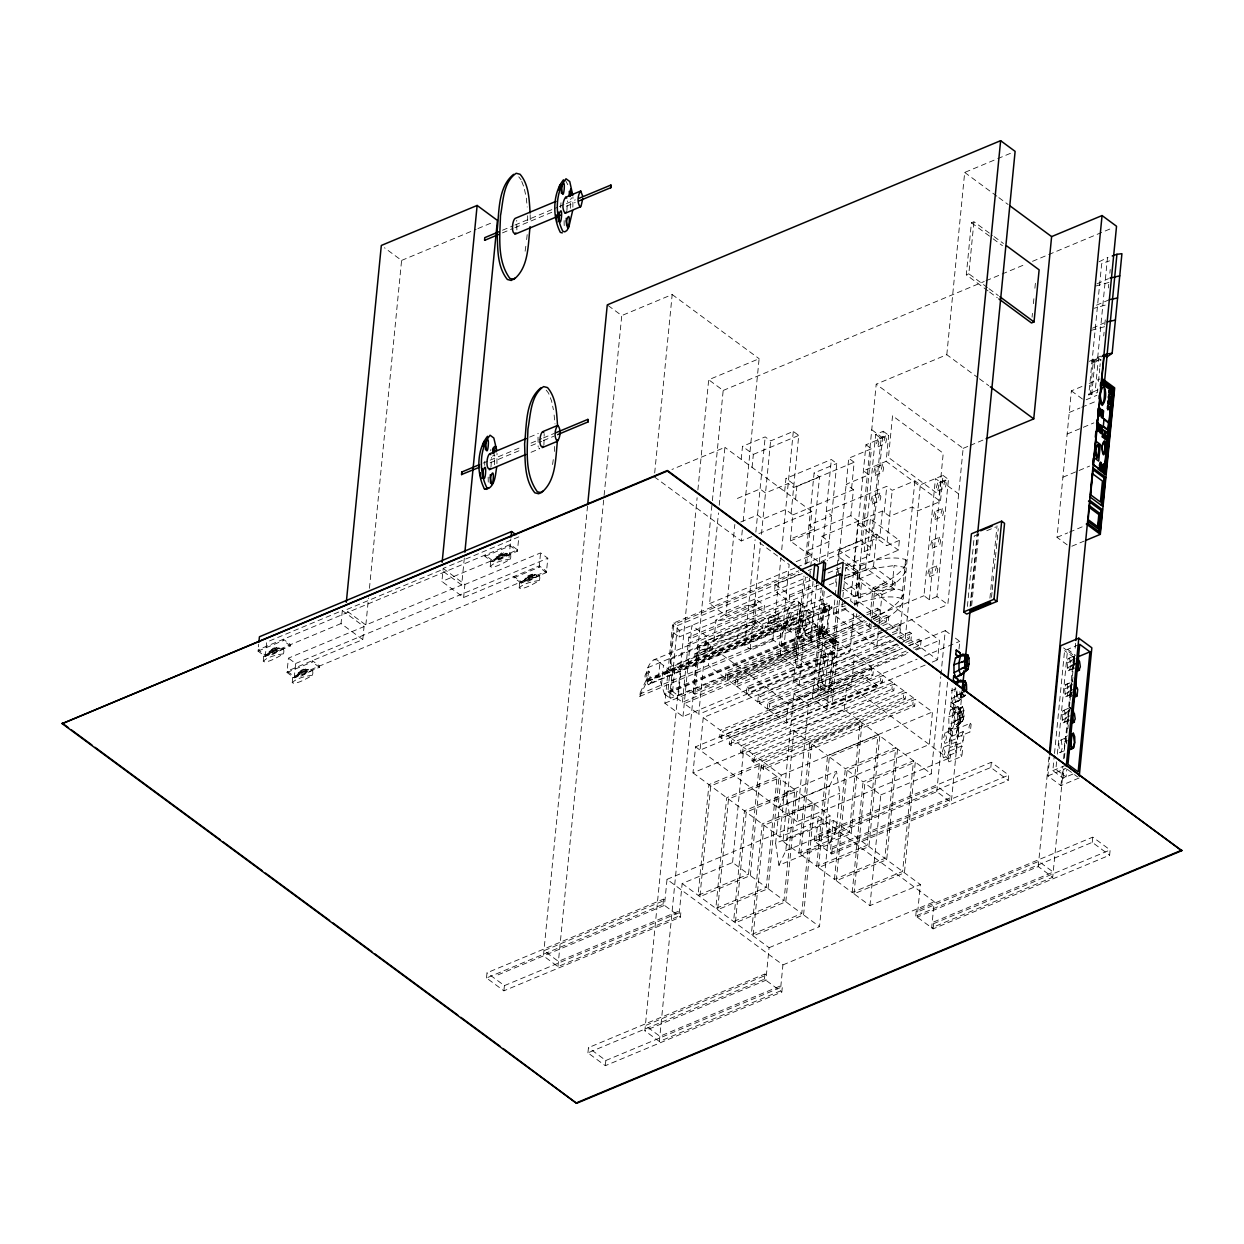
<?xml version="1.0" encoding="UTF-8"?>
<svg xmlns="http://www.w3.org/2000/svg" width="1244" height="1244" viewBox="0 0 1244 1244"><rect width="100%" height="100%" fill="white"/><g stroke="black" fill="none" stroke-linecap="round" stroke-linejoin="round"><path stroke-width="0.75" stroke-dasharray="5 3.75" d="M484.787 461.213L484.693 465.334M494.412 464.712L494.506 454.433M496.931 463.654L497.025 453.376M527.161 234.634L526.43 241.849M554.404 451.416L554.808 444.481M570.343 208.23L570.467 199.662L571.602 197.858M572.862 207.188L572.955 196.91M290.49 645.916L283.243 640.567L283.368 639.26L290.614 644.61L290.49 645.916L265.267 656.443L258.021 651.094L258.69 644.205M263.246 661.404L263.759 656.194C268.362 653.427 286.882 641.251 283.476 653.831C256.606 670.221 258.052 657.143 283.476 653.831M265.267 656.443L266.667 642.122L342.318 610.54L364.057 626.587L362.781 639.603L287.131 671.185L294.377 676.534L546.536 571.26L539.29 565.911L463.639 597.493L441.9 581.461L443.175 568.43L518.826 536.864L517.426 551.185L492.204 561.697L484.958 556.363L485.098 555.057L492.329 560.406L492.204 561.697M268.813 654.313C268.051 646.849 288.499 645.481 274.597 652.944C261.442 657.625 275.204 649.524 278.92 650.519M271.596 650.752C271.487 646.631 280.849 647.144 274.489 650.068C268.828 652.478 274.318 648.311 276.65 648.855M319.459 667.297L312.213 661.963L312.337 660.657L319.584 666.006L319.459 667.297L294.253 677.824L287.006 672.491L288.406 658.154L364.057 626.587M292.216 682.801L292.729 677.591C297.332 674.823 315.852 662.648 312.462 675.212C285.591 691.602 287.037 678.524 312.462 675.212M294.253 677.824L295.652 663.503L288.406 658.154M297.782 675.694C297.036 668.246 317.484 666.862 303.567 674.341C290.412 679.022 304.189 670.92 307.906 671.9M300.566 672.149C300.473 668.028 309.834 668.526 303.458 671.465C297.814 673.844 303.272 669.723 305.635 670.252M362.781 639.603L341.043 623.555L342.318 610.54M464.323 557.996L461.664 584.991L365.845 625.001L368.504 597.991M369.437 588.35L401.594 260.431L384.427 247.758M463.639 597.493L464.914 584.478L443.175 568.43M490.183 566.673L490.696 561.464C495.299 558.696 513.819 546.52 510.413 559.085C483.558 575.474 485.004 562.397 510.413 559.085M498.657 554.715C504.162 559.178 505.235 547.966 499.668 554.7C525.232 548.091 479.422 569.674 500.897 554.295M509.029 557.545L510.849 538.947M521.189 583.094L513.943 577.745L514.067 576.438L521.314 581.788L521.189 583.094L546.396 572.567L547.811 558.245L540.565 552.896L464.914 584.478M519.168 588.054L519.665 582.861C524.284 580.077 542.804 567.917 539.398 580.481C512.528 596.871 513.974 583.794 539.398 580.481M527.643 576.112C541.078 569.596 524.517 581.99 528.653 576.096C554.218 569.472 508.407 591.056 529.866 575.692M486.513 978.002L487.01 972.792L663.534 899.101L664.98 900.174L543.939 950.711L558.432 961.394L679.473 910.872L680.919 911.945L680.406 917.155L503.898 990.83L486.513 978.002L663.021 904.31L680.406 917.155M546.396 572.567L539.165 567.217L540.565 552.896M503.898 990.83L504.411 985.621L487.01 972.792M587.541 505.981L543.426 955.905L557.918 966.604L678.96 916.082L682.147 883.535L732.576 862.481L748.515 874.237L759.369 763.567L743.43 751.811L693.001 772.851L695.552 746.82L846.853 683.656L948.27 758.529L955.236 687.45M557.918 966.604L603.931 497.351M604.117 495.407L621.751 315.587L607.259 304.889M587.93 1052.859L588.443 1047.65L764.951 973.974L766.397 975.047L645.372 1025.569L659.849 1036.268L780.89 985.73L782.336 986.803L781.823 992.012L605.315 1065.704L587.93 1052.859L764.438 979.183L781.823 992.012M654.686 472.984L672.18 294.533L621.751 315.587M605.315 1065.704L605.828 1060.494L588.443 1047.65M661.528 684.9L663.441 665.369M839.498 600.199L834.273 653.427L682.972 716.591L664.871 703.218L672.522 625.094L798.897 572.349M813.047 581.352L811.181 600.494L813.778 613.51L672.88 672.335L670.267 659.32L673.828 622.949L798.695 570.825M833.744 639.074L682.443 702.238L667.95 691.54L673.704 632.947L807.605 577.154M669.599 697.837L671.9 674.404L666.815 670.656L667.064 668.044L694.727 656.505L703.373 654.142L709.857 650.192L765.184 627.085L773.83 624.737L780.33 621.083C780.828 614.116 768.87 622.124 765.418 624.177L765.184 627.085L780.563 618.175M783.844 648.388L785.881 627.614L781.559 624.426L779.521 645.185L783.844 648.388L826.716 630.49L828.753 609.716L648.155 684.667C644.268 676.752 646.398 664.902 653.986 659.771L795.74 600.759L797.808 601.101L800.732 603.884L799.457 616.9L805.428 635.264L811.228 639.556L670.314 698.382L677.451 625.608L673.828 622.949M672.615 691.493L675.165 665.447L823.948 603.34L829.748 607.632L827.182 633.663L678.415 695.769L672.615 691.493L821.398 629.386L827.182 633.663M754.781 605.377L755.419 598.877L764.469 605.548L763.832 612.064L754.781 605.377L679.131 636.959L679.768 630.444L672.522 625.094M498.035 974.861L664.467 905.383L667.017 879.352L782.927 964.909L780.377 990.939L659.351 1041.477L644.858 1030.778L697.122 497.709M697.884 489.965L708.691 379.762L759.12 358.707L743.134 521.811M678.415 695.769L680.966 669.723L675.165 665.447M682.443 702.238L688.834 637.13L764.469 605.548M663.021 904.31L663.534 899.101M682.972 716.591L691.913 625.452L706.405 636.15L698.739 714.274L850.041 651.11L853.773 612.997M694.961 653.582L694.727 656.505L710.106 647.58L701.461 649.943L694.976 653.893L701.632 652.338M693.048 692.815L697.76 644.641L798.632 602.531L800.436 603.869L795.709 652.043L694.852 694.152L693.048 692.815L793.905 650.705L795.709 652.043M659.351 1041.477L712.174 502.607M712.377 500.663L723.184 390.46L708.691 379.762M694.852 694.152L699.579 645.978L697.76 644.641M705.317 641.22L705.053 643.817L712.299 649.166L712.563 646.553L705.317 641.22L755.746 620.165L762.992 625.514L762.727 628.111L755.497 622.762L755.746 620.165M810.373 580.357L725.89 615.624L709.593 603.589L718.488 512.932M719.234 505.219L724.91 447.342L671.962 469.454M707.743 648.575C682.925 654.857 711.459 655.153 708.24 643.366C694.028 646.04 697.386 651.187 708.24 643.366M707.758 648.793L708.256 643.583M703.233 717.586L700.045 750.132L851.331 686.968L854.535 654.422L703.233 717.586L720.369 730.228L871.671 667.064L871.002 673.844L872.884 675.228L873.552 668.463L722.251 731.612L721.582 738.392L872.884 675.228M831.287 595.441L710.262 645.963L708.349 665.493L725.47 678.151L864.316 620.196M713.916 640.94L715.953 620.103C727.507 611.644 742.077 605.284 756.368 604.102L754.393 625.779C742.855 634.253 728.269 640.613 713.978 641.78L713.916 640.94C725.454 632.465 740.04 626.105 754.331 624.939L754.393 625.779M725.89 615.624L734.831 524.486M741.222 459.378L742.497 446.363L765.184 436.893L770.627 440.905L793.314 431.419L798.741 435.431L791.091 513.554M721.582 738.392L719.701 736.992L720.369 730.228M725.47 678.151L726.138 671.371L859.635 615.656M879.166 624.986L734.986 685.164L727.367 679.535L728.02 672.771L726.138 671.371M751.842 536.568L741.253 540.984L742.373 529.477M752.076 467.402L753.366 454.387L742.497 446.363M737.521 638.638L737.77 636.042M731.099 745.405L731.767 738.641L883.053 675.476L882.385 682.256L731.099 745.405L729.217 744.021L729.87 737.241L722.251 731.612M734.986 685.164L735.655 678.4L867.363 623.415M885.215 635.622L746.369 693.577L736.868 686.548L737.536 679.784L735.655 678.4M824.243 591.413L816.359 671.838L772.882 639.743L750.194 649.228L744.767 645.216L755.108 539.694M755.854 532.105L765.184 436.893M750.194 649.228L760.706 541.995M761.452 534.345L770.627 440.905M742.497 753.817L743.15 747.053L894.452 683.889L893.783 690.653L742.497 753.817L740.6 752.433L741.268 745.654L731.767 738.641M746.369 693.577L747.038 686.797L884.095 629.588M896.597 644.019L757.767 701.989L748.266 694.961L748.919 688.196L747.038 686.797M732.576 862.481L743.43 751.811M753.88 762.23L754.548 755.45L905.834 692.302L905.181 699.066L753.88 762.23L751.998 760.83L752.667 754.066L743.15 747.053M757.767 701.989L758.436 695.209L890.144 640.225M906.114 651.047L767.284 709.002L759.649 703.373L760.317 696.609L758.436 695.209M778.355 614.101L777.873 619.512L772.415 622.342L768.154 623.353L768.652 617.941L778.355 614.101L772.928 617.148L768.652 617.941M775.199 584.338L774.561 590.838L789.054 601.536L789.691 595.021L775.199 584.338L801.291 573.437M784.684 491.458L785.959 478.442L831.35 459.502L836.777 463.514L827.244 560.78M772.882 639.743L780.968 557.421M781.714 549.755L793.314 431.419M750.334 875.574L761.173 764.904L710.744 785.959L699.89 896.629L750.334 875.574L766.273 887.345L777.111 776.676L761.173 764.904M763.396 769.243L764.049 762.479L915.351 699.315L914.682 706.079L763.396 769.243L761.515 767.859L762.168 761.079L754.548 755.45M767.284 709.002L767.937 702.238L899.661 647.253M925.132 665.089L786.301 723.044L769.165 710.386L769.818 703.622L767.937 702.238M817.806 561.199L790.344 540.938L792.894 514.892L785.648 509.542L762.961 519.012L757.534 515.016L740.071 522.293M881.965 632.092L796.533 667.764L780.237 655.728L789.163 564.589L759.664 542.819M795.554 499.482L796.829 486.466L785.959 478.442M768.077 888.683L778.931 778.013L728.502 799.052L717.648 909.737L768.077 888.683L784.015 900.438L794.869 789.769L778.931 778.013M764.049 762.479L781.185 775.121L777.998 807.667L929.284 744.518L932.487 711.957L915.351 699.315M786.301 723.044L788.214 703.513L710.262 645.963M793.905 650.705L798.632 602.531M775.634 843.292L779.211 806.843L786.068 792.35L836.497 771.296L839.778 793.268L836.217 829.732L829.344 844.209L778.915 865.264L775.634 843.292L826.063 822.237L829.639 785.788L836.497 771.296M764.438 979.183L764.951 973.974M897.935 644.05L799.099 685.32L793.656 681.308L803.982 576.003M805.117 564.512L814.089 472.984L836.777 463.514M799.472 631.05L800.483 620.632L807.465 619.185L810.062 621.627C806.423 629.931 792.521 637.239 785.757 628.049L785.539 626.836C789.023 618.999 802.007 611.582 808.973 619.59M682.147 883.535L769.087 947.695L765.884 980.256L644.858 1030.778M769.087 947.695L819.516 926.64L830.37 815.971L779.941 837.025L793.983 693.81L902.553 648.482M796.533 667.764L805.428 577.107M806.75 563.594L811.85 511.517L724.91 447.342M802.442 626.09L804.355 606.559M793.859 730.757L809.797 742.512L860.226 721.458L849.388 832.143L798.943 853.182L783.005 841.426L793.859 730.757L844.287 709.702L931.227 773.861L940.759 676.752M799.099 685.32L809.626 577.9M809.813 576.003L810.559 568.399M810.746 566.502L819.516 476.996L814.089 472.984M796.782 636.368L800.281 636.741L805.257 635.326L806.283 624.908L808.88 624.006L814.758 623.866L820.2 629.122C816.562 637.41 802.675 644.719 795.896 635.529L797.295 631.159L806.283 624.908M778.915 865.264L785.773 850.787L789.349 814.322L786.068 792.35M810.513 639.012L812.798 615.578L807.714 611.83L807.978 609.233L780.315 620.772L773.659 622.342M810.964 642.231L816.53 585.489M785.835 901.776L796.673 791.106L746.244 812.161L735.391 922.83L785.835 901.776L801.758 913.547L812.612 802.878L796.673 791.106M819.329 562.319L821.88 536.288L882.4 511.02L889.647 516.369L912.334 506.899L917.761 510.911L940.464 501.425L943.014 475.395L920.327 484.865L914.884 480.853L892.197 490.323L886.754 486.311L826.249 511.579L831.676 515.591L808.989 525.061L814.416 529.073L791.728 538.543M823.684 537.626L831.35 459.502M948.27 758.529L796.984 821.678L808.46 704.493L793.983 693.81M834.273 653.427L816.157 640.069L821.211 588.614M833.231 644.283L818.739 633.585L823.777 631.486L817.65 693.981L863.041 675.041L877.533 685.724L877.269 688.336L826.84 709.391L812.348 698.693L822.999 590.091M818.972 633.087L819.112 631.75L821.631 630.692L823.093 631.765L822.953 633.118L821.491 632.045L818.972 633.087L820.434 634.176L819.112 631.75M798.943 853.182L809.797 742.512M820.776 634.44L820.916 633.056L822.393 634.145L824.912 633.087L823.435 631.999L823.295 633.398L824.772 634.487L822.253 635.529L820.776 634.44L825.13 632.605L824.881 635.217L822.362 636.259L822.611 633.663L818.987 630.988L821.522 629.931L821.258 632.543L824.881 635.217M821.398 629.386L823.948 603.34M821.491 632.045L821.631 630.692M646.6 680.639L824.414 606.528L822.377 627.287L826.716 630.49M800.763 854.519L811.617 743.85L862.045 722.795L851.191 833.48L800.763 854.519L816.702 866.29L867.13 845.236L877.984 734.566L827.555 755.621L811.617 743.85M822.253 635.529L822.393 634.145M817.51 685.739L821.087 649.29L828.317 654.639L824.756 691.073L817.51 685.739L822.548 683.625L829.795 688.974L833.371 652.54M822.548 683.625L826.125 647.191M835.673 582.456L836.046 578.631M836.232 576.718L837.165 567.14M837.352 565.227L838.86 549.91L876.678 534.127L898.417 550.159L899.381 540.394L870.396 519.012L857.785 524.268L852.995 573.095L865.606 567.839L894.591 589.221L895.229 582.721L873.49 566.673L844.272 578.88M803.577 914.884L814.431 804.215L764.003 825.27L753.149 935.939L803.577 914.884L819.516 926.64M890.844 640.738L876.88 646.569L833.402 614.489L835.097 597.26M835.284 595.332L836.59 581.928M837.539 572.364L837.912 568.539M838.658 560.873L848.719 458.243L871.422 448.773L856.105 605.019L850.663 601.007L865.979 444.761L888.683 435.291L886.132 461.322L940.464 501.425M831.645 642.448L831.785 641.095L834.304 640.054L835.641 642.479L833.107 643.521L831.645 642.448L835.999 640.629L835.75 643.226L832.127 640.551L829.608 641.609L829.857 639.012L833.48 641.686M838.316 575.474L839.016 568.415M832.127 640.551L832.376 637.954M832.345 640.1L832.485 638.654L829.966 639.711L831.459 640.816L831.303 642.246L829.826 641.142L832.345 640.1L833.838 641.189L833.978 639.758L832.485 638.654M833.107 643.521L831.785 641.095M826.84 709.391L837.492 600.774M814.307 841.162L814.82 835.952L991.328 762.261L1008.713 775.105L1008.215 780.315L831.692 853.99L814.307 841.162L990.815 767.47L1008.215 780.315M834.304 640.054L835.641 642.479M667.017 879.352L818.319 816.188L815.753 842.235L936.794 791.697L951.287 802.396L962.032 692.784M851.611 488.301L854.161 462.255L848.719 458.243M877.533 685.724L832.143 704.679L838.269 642.184L823.777 631.486M877.378 624.208L870.909 628.204L841.924 606.808L842.546 600.557M842.872 597.198L845.764 567.746C865.14 563.765 885.775 554.28 905.632 559.505L907.016 562.07C901.371 575.397 885.868 581.166 874.734 589.143L871.671 620.398M882.4 511.02L879.835 537.066L850.865 515.669L853.415 489.623L846.169 484.289L868.872 474.804L863.429 470.792L886.132 461.322M816.702 866.29L827.555 755.621M818.505 867.628L829.359 756.958L879.788 735.904L868.934 846.573L818.505 867.628L834.444 879.399L884.873 858.344L895.727 747.66L845.298 768.714L829.359 756.958M783.005 841.426L833.449 820.371L830.246 852.918L951.287 802.396M844.287 709.702L846.853 683.656M854.519 605.377L857.691 572.986L843.214 562.288M875.683 434.436L881.11 438.448L869.618 555.633L864.191 551.621L875.683 434.436L883.24 431.279L871.764 548.464L860.895 540.44L876.211 384.194L946.808 354.711L977.862 377.632M831.692 853.99L832.205 848.781L830.759 847.708L951.8 797.186L937.307 786.488L816.266 837.025L814.82 835.952M895.229 582.721L857.396 598.504L860.599 565.958L838.86 549.91M856.416 617.506L856.774 613.79M857.505 606.341L860.242 578.444L872.853 573.189M866.757 612.67L877.44 608.223L876.771 614.987L859.635 602.345L861.548 582.814L841.97 590.978M834.444 879.399L845.298 768.714M865.606 567.839L870.396 519.012M836.263 880.721L847.117 770.052L897.546 748.997L886.692 859.682L836.263 880.721L852.202 892.492L902.631 871.438L913.485 760.768L863.056 781.823L847.117 770.052M873.49 566.673L876.678 534.127M877.269 688.336L862.792 677.638L863.041 675.041M869.105 626.883L869.478 623.151M870.209 615.718L872.946 587.821L885.541 582.55M870.909 628.204L871.204 625.079M884.204 512.357L886.754 486.311M874.485 620.445L886.941 615.236L886.272 622L878.653 616.386L879.321 609.607L877.44 608.223M852.202 892.492L863.056 781.823M876.88 646.569L878.948 625.359M879.15 623.431L881.98 594.492L845.764 567.746M899.381 540.394L886.77 545.665L892.197 490.323M854.006 893.83L864.86 783.16L915.289 762.106L904.435 872.775L854.006 893.83L869.945 905.601L920.373 884.546L917.186 917.092L1038.227 866.57L1052.704 877.253L1063.636 765.915M882.385 682.256L880.503 680.857L881.172 674.092L873.552 668.463M885.868 628.842L898.339 623.648L897.67 630.413L888.169 623.399L888.822 616.62L886.941 615.236M844.381 598.551L871.36 591.817L891.87 588.987L894.156 565.553L904.87 567.311L906.254 569.876C900.609 583.218 885.106 588.972 873.972 596.949M869.945 905.601L880.799 794.916L864.86 783.16M893.783 690.653L891.901 689.269L892.57 682.505L883.053 675.476M878.995 623.213C887.672 616.946 899.272 611.737 903.191 601.132L901.807 598.566L905.632 559.505M897.266 637.255L909.722 632.061L909.069 638.825L899.552 631.812L900.221 625.032L898.339 623.648M914.884 480.853L899.567 637.099L904.994 641.111L920.327 484.865M905.181 699.066L903.299 697.682L903.953 690.902L894.452 683.889M908.555 643.537L919.238 639.074L918.57 645.838L910.95 640.209L911.603 633.445L909.722 632.061M946.808 354.711L964.691 172.434L995.993 159.372M914.682 706.079L912.801 704.695L913.469 697.931L905.834 692.302M936.965 596.576L929.392 599.748L923.965 595.736L935.457 478.551L940.884 482.563L948.441 479.406L936.965 596.576L947.819 604.6L963.151 448.353L876.211 384.194M861.548 582.814L939.5 640.349L937.587 659.88L920.451 647.238L921.12 640.458L919.238 639.074M929.392 599.748L940.884 482.563M988.031 290.894L966.293 274.846L971.409 222.769L973.928 221.712L992.556 235.474M987.456 287.551L968.827 273.804L973.928 221.712M915.739 916.019L916.253 910.81L1092.761 837.134L1110.146 849.963L1109.632 855.172L933.124 928.864L915.739 916.019L1092.248 842.344L1109.632 855.172M940.946 674.823L945.269 630.646L909.675 645.512M936.794 791.697L947.741 680.141M952.78 707.991L955.967 724.708L962.794 721.442L963.976 716.342L963.882 710.277L962.561 706.825L957.771 706.405L950.369 710.044L948.799 716.793L948.923 724.785L950.68 729.342L955.719 727.242L962.794 721.442M818.319 816.188L934.228 901.744L931.678 927.791L1052.704 877.253M959.015 649.026L959.762 641.344L955.408 638.125M933.124 928.864L933.638 923.654L932.191 922.581L1053.217 872.06L1038.74 861.361L917.699 911.883L916.253 910.81M967.397 606.45L974.301 535.946L979.65 533.723M970.071 606.497L977.349 532.183M970.569 605.766L977.582 534.22M971.657 605.626L978.764 533.225M989.929 598.208L997.019 525.808M991.515 597.338L992.074 591.631M992.261 589.718L993.567 576.376M994.314 568.757L995.247 559.225M995.433 557.328L998.248 528.747M1032.069 317.189L1032.442 313.332M1033.391 303.692L1034.153 295.979M1034.899 288.25L1035.661 280.538M990.815 767.47L991.328 762.261M1067.165 544.841L1057.027 537.346L1071.379 390.865L1082.062 386.417M1038.227 866.57L1049.159 755.015M1079.077 777.998L1060.93 785.586L1047.883 775.961L1049.765 756.818M1097.737 388.89L1097.379 392.575L1088.733 394.923L1101.686 263.635L1109.555 260.851M1072.981 774.048L1063.029 778.2L1052.828 770.658L1054.321 755.419M1054.508 753.506L1064.584 650.628L1079.714 644.299M1088.733 394.923L1090.179 393.431L1093.429 360.231L1102.65 356.297M1091.703 394.566L1094.969 361.366L1100.629 359.376L1099.914 366.747M1056.591 761.763L1055.845 769.398L1066.061 776.925L1066.808 769.305M1057.338 754.144L1067.616 649.352L1074.909 654.748M1089.355 361.351L1097.737 357.23L1107.502 257.632L1110.643 256.513M1090.179 393.431L1095.202 390.974L1098.468 357.774L1100.629 359.376M1098.468 381.504L1099.727 368.597M1103.708 335.927L1104.066 332.241M1104.796 324.855L1105.512 317.484M1108.404 287.97L1108.777 284.285M1109.866 273.213L1110.223 269.528M1060.93 785.586L1062.796 766.444M1063.558 758.778L1073.696 655.386L1063.542 647.891M1064.382 758.202L1065.144 750.49L1059.904 752.573L1058.753 744.814L1059.717 740.646L1066.357 737.536M1065.906 742.761L1066.652 735.048M1066.839 733.12L1068.363 717.679M1068.549 715.751L1069.871 702.238M1070.058 700.31L1071.379 686.812M1071.582 684.884L1072.903 671.371M1073.09 669.443L1074.412 655.93M1075.174 648.217L1075.733 642.417M1063.029 778.2L1063.962 768.668M1066.403 743.896L1066.777 740.087M1067.896 728.657L1068.269 724.848M1071.068 696.267L1071.442 692.457M1072.561 681.028L1072.934 677.218M1074.054 665.773L1074.8 658.154L1064.584 650.628M1092.248 842.344L1092.761 837.134M516.882 229.922L516.726 220.39M490.696 450.779L490.882 449.457M488.177 477.09L488.27 483.434M525.123 251.21L526.165 243.715M560.982 202.772L560.624 208.868M564.107 220.608L564.216 226.968M538.014 437.142L538.154 446.674M552.585 464.525L553.627 457.03M490.976 467.06L491.551 457.372M566.906 210.594L567.482 200.906M543.923 444.963L544.188 433.705M951.349 690.747L956.403 688.647L956.527 696.64L958.269 701.196L965.344 695.396L958.269 701.196L953.231 703.311L951.489 698.739L952.282 686.797M953.231 703.311L955.579 701.771L957.071 690.342M950.68 729.342L953.028 727.802L954.599 721.069L959.839 718.83L961.068 722.049L958.549 723.091L957.32 719.887L958.331 709.531L962.498 707.385L963.742 710.604L961.721 718.597L959.202 719.654L961.208 711.661L959.979 708.442M961.488 692.395L960.306 697.511L958.518 698.677L957.196 695.209L957.102 689.16M959.839 691.726L961.099 697.06L963.167 694.183M948.799 716.793L959.591 713.092L954.552 715.207L955.734 710.106L962.561 706.825L960.788 707.991L959.746 713.216L957.227 714.274M958.549 723.091L960.197 722.018L961.301 717.275L961.208 711.661L963.742 710.604L961.721 718.597M961.068 722.049L962.716 720.96L963.82 716.217L958.766 718.55M1074.303 668.246L1068.254 670.765L1067.088 662.928L1068.067 658.714L1075.578 655.23M1071.753 694.292L1065.704 696.811L1064.522 688.958L1065.517 684.76L1073.028 681.261M1068.254 670.765L1069.716 669.816L1070.711 665.602L1069.529 657.749M1073.214 665.4L1076.107 663.55L1067.165 667.919L1073.214 665.4L1074.116 656.194L1068.067 658.714M1074.303 657.392L1073.588 664.607M1069.202 720.323L1063.154 722.857L1061.972 715.005L1062.951 710.79L1070.478 707.307L1062.951 710.79M1065.704 696.811L1067.165 695.847L1068.145 691.633L1066.979 683.796M1064.615 693.965L1070.664 691.431L1071.566 682.225L1065.517 684.76M1071.737 683.423L1071.037 690.638M1075.267 694.541L1070.229 696.656L1070.866 690.156L1071.893 689.487M1063.154 722.857L1064.615 721.893L1065.595 717.679L1064.429 709.826M1062.049 719.996L1068.114 717.477L1069.016 708.271L1071.706 708.411L1069.187 709.469L1068.425 712.765M1068.301 716.202L1068.44 724.692M1064.631 748.313L1064.413 741.999L1065.595 736.946L1067.352 735.795M959.202 719.654L961.208 711.661M790.982 632.092L789.893 630.055L791.495 626.883L800.483 620.632M814.758 623.866L815.862 625.903L814.245 629.075L805.257 635.326M492.811 456.284L493.153 455.382M826.716 603.091C829.515 604.646 818.428 605.781 826.685 604.677M639.836 696.376L646.818 681.65L787.514 622.917L780.548 637.643L639.836 696.376L639.509 694.168L646.491 679.426M648.839 684.853L656.583 676.005L799.457 616.9M794.683 601.039C787.11 606.17 784.98 618.004 788.851 625.934L790.251 625.654L793.688 620.212L797.28 617.257M824.228 605.688L824.197 604.133M831.785 606.823L831.754 608.409L831.785 606.823L680.966 669.723M824.43 626.494L824.399 628.08L824.43 626.494L779.521 645.185M276.774 647.564L274.613 648.777M279.185 647.906L274.846 650.348M283.99 648.622L272.654 654.531L263.759 656.194M305.76 668.945L303.598 670.158M308.154 669.303L303.831 671.729M312.959 670.003L301.639 675.927L292.729 677.591M498.549 556.13L503.602 554.124M495.75 559.567L501.41 556.612L505.873 555.773M503.727 552.818L501.55 554.031M506.121 553.176L501.783 555.601M510.926 553.891L499.606 559.8L490.696 561.464M527.518 577.403L532.572 575.505M524.735 580.964L530.395 578.009L534.842 577.169M532.696 574.215L530.535 575.428M535.107 574.557L530.768 576.998M539.912 575.272L528.576 581.181L519.665 582.861M756.43 604.942C744.892 613.416 730.306 619.776 716.015 620.943L715.953 620.103M1094.969 361.366L1091.983 361.724L1093.429 360.231M494.957 455.833L493.806 455.553M877.844 438.961L876.616 443.191L877.673 446.923L885.541 443.579L886.474 439.552L885.417 435.804L877.844 438.961L878.902 442.708L877.673 446.923M885.417 435.804L884.173 440.018L885.23 443.766M875.045 467.604L873.801 471.834L874.859 475.566L882.727 472.222L883.66 468.195L882.602 464.447L875.045 467.604L876.103 471.352L874.859 475.566M882.602 464.447L881.374 468.677L882.431 472.409M872.231 496.263L870.987 500.477L872.06 504.224L879.912 500.865L880.861 496.838L879.803 493.091L872.231 496.263L873.288 499.995L872.06 504.224M879.803 493.091L878.559 497.32L879.617 501.052M646.616 672.538C641.438 678.384 650.254 684.091 650.208 675.228C647.16 664.109 647.891 678.089 646.445 680.499M649.15 671.48L647.906 675.71L648.964 679.442M937.618 483.076L936.374 487.306L937.447 491.038L945.3 487.695L946.249 483.667L945.176 479.92L937.618 483.076L938.676 486.824L937.447 491.038M945.176 479.92L943.947 484.149L945.005 487.881M934.804 511.735L933.575 515.949L934.633 519.681L942.501 516.338L943.434 512.31L942.377 508.563L934.804 511.735L935.877 515.467L934.633 519.681M942.377 508.563L941.133 512.792L942.19 516.524M789.676 620.709C794.636 602.189 782.103 623.057 792.195 619.652C797.062 609.684 787.716 610.415 792.195 619.652M829.297 605.128L823.963 607.29L823.621 610.664L829.219 608.954L829.297 605.128L829.064 609.047M824.026 611.162L824.103 607.196M932.005 540.378L930.761 544.592L931.818 548.34L939.686 544.981L940.619 540.953L939.562 537.221L932.005 540.378L933.062 544.11L931.818 548.34M939.562 537.221L938.334 541.435L939.391 545.183M823.979 613.136L825.145 609.98L827.664 608.922C828.053 613.961 820.729 614.085 822.984 608.378L825.503 607.321L826.498 612.079M821.864 629.137C822.533 625.11 820.076 632.201 824.399 628.08M826.933 632.869L826.902 631.314L826.933 632.869L829.515 631.781L829.484 630.226L829.453 631.828M929.19 569.021L927.962 573.235L929.019 576.983L936.872 573.624L937.821 569.596L936.763 565.864L929.19 569.021L930.248 572.769L929.019 576.983M936.763 565.864L935.519 570.079L936.576 573.826M961.099 697.06L965.266 694.914L962.747 695.971M962.498 707.385L958.331 709.531M955.967 724.708L957.756 723.542L958.937 718.441L958.844 712.392L957.522 708.94M945.082 732.84L943.434 738.454L944.849 743.446L957.849 737.925L958.735 728.906L957.693 727.569L945.082 732.84L946.497 737.832L944.849 743.446M957.693 727.569L956.045 733.198L957.445 738.19M950.509 736.852L948.861 742.466L950.276 747.457L963.291 741.937L964.162 732.918L963.12 731.581L950.509 736.852L951.924 741.844L950.276 747.457M963.12 731.581L961.472 737.21L962.887 742.202M943.667 747.224L942.019 752.853L943.434 757.845L956.434 752.309L957.32 743.29L956.278 741.953L943.667 747.224L945.082 752.216L943.434 757.845M1074.458 663.347L1073.401 664.032L1072.748 670.672M956.278 741.953L954.63 747.582L956.045 752.573M949.11 751.236L947.446 756.85L948.861 761.857L961.876 756.321L962.763 747.302L961.705 745.965L949.11 751.236L950.509 756.228L948.861 761.857M961.705 745.965L960.057 751.594L961.472 756.585M1069.187 709.469L1070.338 708.722M1059.904 752.573L1061.35 751.625L1062.329 747.457L1061.163 739.698M873.288 619.388C883.986 611.799 898.65 606.108 903.953 593.31L902.569 590.744L898.51 589.298L891.87 588.987M950.369 710.044L957.771 706.405L959.513 710.977L959.684 719.156L948.923 724.785M963.976 716.342L959.637 718.954L958.067 725.703L953.028 727.802M1099.121 261.738L1107.502 257.632M1096.944 283.881L1108.482 278.656M1096.462 305.184L1109.461 299.68M1092.605 328.152L1104.143 322.927M957.724 728.533L956.309 733.447L957.413 737.226L970.32 731.83L971.129 724.335L970.336 723.262L957.724 728.533L958.829 732.327L957.413 737.226M970.336 723.262L968.952 727.134L970.009 731.97M401.594 260.431L476.125 229.316M477.898 228.569L493.868 221.914M502.514 230.233L513.166 225.786M514.938 225.055L557.561 207.266M559.333 206.52L564.652 204.296M566.44 203.549L575.319 199.849M502.452 232.892L513.103 228.445M514.876 227.699L553.938 211.402M566.378 206.209L575.257 202.508M997.735 158.641L1011.636 152.841M529.649 437.111L538.341 433.472M483.076 463.126L488.41 460.902M490.183 460.156L522.138 446.814M531.017 443.113L541.684 438.666M543.457 437.919L554.109 433.472M490.12 462.815L522.091 449.473M530.97 445.756L541.622 441.309M543.395 440.578L554.047 436.131M531.033 452.303L539.725 448.68L538.605 447.84M966.293 274.846L968.827 273.804M723.184 390.46L984.237 281.486M986.025 280.74L1000.316 274.768M1002.104 274.022L1025.351 264.319M1032.504 261.333L1112.96 227.745M258.021 651.094L283.243 640.567M484.958 556.363L510.18 545.836L517.426 551.185M341.043 623.555L265.392 655.137L258.146 649.788L510.304 544.53L517.551 549.879L441.9 581.461M753.366 454.387L798.741 435.431M295.652 663.503L547.811 558.245M287.006 672.491L312.213 661.963M513.943 577.745L539.165 567.217M737.381 498.44L760.084 488.97L765.511 492.982L788.214 483.512L793.641 487.524L854.161 462.255M1091.983 361.724L1099.541 358.567M796.829 486.466L819.516 476.996M1089.184 383.432L1099.867 378.985M792.894 514.892L853.415 489.623M758.902 533.629L811.85 511.517M963.151 448.353L968.438 446.145M970.211 445.414L984.331 439.521M1086.199 399.744L1096.881 395.297M1069.265 412.464L1079.947 408.001M1081.72 407.254L1095.964 401.314M790.344 540.938L850.865 515.669M1067.15 434.047L1093.849 422.898M796.144 561.666L811.865 555.119L806.423 551.108L829.126 541.638L821.88 536.288M709.593 603.589L795.025 567.933M796.813 567.186L860.895 540.44M821.102 561.588L879.835 537.066M808.242 570.545L811.726 569.083M677.451 625.608L802.318 573.5M864.191 551.621L871.764 548.464M828.022 572.986L843.899 566.362M845.671 565.631L869.618 555.633M1062.92 477.229L1089.62 466.08M789.691 595.021L814.043 584.867M860.599 565.958L898.417 550.159M818.785 584.975L690.638 638.467L688.834 637.13M688.181 643.646L822.097 587.852M829.219 584.882L836.341 581.897M845.236 578.18L857.691 572.986M647.875 667.624L800.732 603.884L813.778 613.51M670.267 659.32L811.181 600.494M986.756 530.737L995.666 527.036M712.563 646.553L762.992 625.514M874.734 589.143L887.345 583.871M650.223 683.314L790.935 624.581M829.235 609.467L831.754 608.409M744.767 645.216L847.133 602.469M789.893 630.055L810.062 621.627M639.509 694.168L847.18 607.538M854.301 604.568L859.635 602.345M833.402 614.489L849.123 607.927M881.98 594.492L894.591 589.221M795.678 634.331L815.862 625.903M667.95 691.54L819.252 628.375L850.041 651.11M653.986 659.771L657.112 659.833L660.02 662.617L658.543 675.725L664.514 694.09L805.428 635.264M728.02 672.771L865.078 615.547M866.866 614.816L879.321 609.607M1057.027 537.346L1067.694 532.883M1069.482 532.152L1085.499 525.466M664.871 703.218L816.157 640.069M871.438 617.211L876.771 614.987M780.237 655.728L864.704 620.461M871.764 617.522L923.965 595.736M727.367 679.535L866.197 621.58M873.319 618.61L878.653 616.386M737.536 679.784L874.594 622.575M876.367 621.829L888.822 616.62M835.548 640.411L684.262 703.575L698.739 714.274M833.247 642.184L835.766 641.126M880.939 624.239L886.272 622M1071.846 546.225L1084.301 541.031M736.868 686.548L881.047 626.37M882.82 625.623L888.169 623.399M827.276 654.266L832.454 652.105M883.753 631.361L947.819 604.6M748.919 688.196L882.416 632.465M889.538 629.495L900.221 625.032M892.337 632.652L897.67 630.413M748.266 694.961L890.657 635.529M892.43 634.782L899.552 631.812M793.656 681.308L816.359 671.838M760.317 696.609L897.375 639.385M899.148 638.638L911.603 633.445M903.719 641.049L909.069 638.825M899.707 643.319L904.994 641.111M759.649 703.373L898.495 645.418M905.601 642.448L910.95 640.209M769.818 703.622L901.542 648.637M908.664 645.667L921.12 640.458M913.236 648.077L918.57 645.838M769.165 710.386L907.996 652.431M915.117 649.461L920.451 647.238M788.214 703.513L909.24 652.976M916.361 650.006L939.5 640.349M719.701 736.992L871.002 673.844M812.348 698.693L862.792 677.638M729.87 737.241L917.046 659.18M924.168 656.194L959.762 641.344M729.217 744.021L880.503 680.857M932.254 662.103L937.587 659.88M741.268 745.654L892.57 682.505M740.6 752.433L891.901 689.269M752.667 754.066L903.953 690.902M751.998 760.83L903.299 697.682M762.168 761.079L913.469 697.931M759.369 763.567L708.94 784.622L698.086 895.291L748.515 874.237M761.515 767.859L912.801 704.695M964.255 691.757L961.177 693.172M957.149 695.023L962.389 692.799L962.358 690.669M957.196 695.209L963.976 692.333M951.489 698.739L962.234 693.11L963.571 696.562L958.518 698.677M955.579 701.771L960.617 699.657L962.125 688.243M777.111 776.676L726.683 797.731L715.829 908.4L766.273 887.345M781.185 775.121L932.487 711.957M1070.618 660.611L1076.682 658.076M1067.088 662.928L1073.137 660.393M954.475 713.076L963.882 710.277M1070.711 665.602L1076.76 663.068M1069.716 669.816L1075.78 667.282M954.646 721.256L961.425 718.379M794.869 789.769L744.441 810.824L733.587 921.493L784.015 900.438M960.197 722.018L962.716 720.96M779.211 806.843L829.639 785.788M1068.067 686.641L1074.116 684.122M1064.522 688.958L1070.586 686.439M1068.145 691.633L1074.21 689.114M1070.167 693.126L1075.205 691.026M1067.165 695.847L1073.214 693.328M812.612 802.878L762.183 823.932L751.329 934.602L801.758 913.547M789.349 814.322L839.778 793.268M1065.517 712.688L1071.566 710.153M1061.972 715.005L1068.021 712.485M1065.595 717.679L1071.644 715.16M880.799 794.916L931.227 773.861M1064.615 721.893L1070.664 719.359M785.773 850.787L836.217 829.732M1064.413 741.999L1067.445 740.74M504.411 985.621L680.919 911.945M832.205 848.781L1008.713 775.105M1052.828 770.658L1066.217 765.06M1047.883 775.961L1066.03 768.372M782.927 964.909L934.228 901.744M605.828 1060.494L782.336 986.803M933.638 923.654L1110.146 849.963M1108.948 282.435L1094.533 286.369M1105.216 305.122L1094.02 308.294M1104.61 326.705L1090.195 330.624M500.461 556.13L496.014 556.97M1097.737 357.23L1100.878 356.126M273.944 649.041L271.721 649.446M273.524 650.861L269.062 651.701M1091.905 363.232L1101.36 359.905M529.446 577.527L524.984 578.351M302.93 670.423L300.706 670.843M1095.202 390.974L1098.001 389.978M302.494 672.258L298.047 673.097M772.089 622.917L765.418 624.177M703.202 651.747L709.857 650.192M656.583 676.005L658.745 675.647M844.987 575.568L873.661 568.384L894.156 565.553M841.924 606.808L845.314 605.906M853.773 603.62C869.323 600.65 886.055 593.746 901.807 598.566M960.788 707.991L955.423 707.945L953.853 714.678L953.977 722.671L955.719 727.242L961.021 722.608L959.684 719.156M819.112 627.085C811.741 625.825 802.955 630.692 800.032 637.534L801.12 639.572M786.643 628.889C793.999 630.133 802.784 625.281 805.708 618.423L804.619 616.386M964.691 172.434L997.284 196.49M998.839 197.64L1008.153 204.514M994.111 236.609L1003.426 243.497M971.409 222.769L991.592 237.666M993.132 238.817L1002.446 245.69M988.996 288.701L998.31 295.574M989.586 292.045L997.346 297.767M1071.379 390.865L1082.98 399.417M979.417 378.782L988.731 385.656M883.24 431.279L888.683 435.291M943.014 475.395L948.441 479.406M871.749 429.755L882.602 437.779M947.804 485.906L958.673 493.93M672.18 294.533L759.12 358.707M865.979 444.761L871.422 448.773M857.785 524.268L886.77 545.665M945.269 630.646L949.623 633.849M840.042 557.856L858.111 571.183L856.214 590.558L844.163 581.679M843.432 588.194L857.396 598.504M1067.492 769.445L1077.631 776.94M654.313 476.825L741.253 540.984M824.414 606.528C827.975 615.438 828.862 601.521 823.528 608.783L824.601 609.576L827.12 608.518L828.753 609.716M951.116 702.3L955.252 705.348M950.711 706.468L954.832 709.515M854.535 654.422L871.671 667.064M788.54 606.745L790.344 608.083M948.566 728.346L952.686 731.394M948.161 732.514L952.282 735.562M763.318 617.273L765.138 618.61M817.65 693.981L832.143 704.679M673.704 632.947L679.131 636.959M659.818 662.71L672.88 672.335M814.431 804.215L830.37 815.971M664.514 694.09L670.314 698.382M833.449 820.371L920.373 884.546M695.552 746.82L796.984 821.678M461.664 584.991L441.387 570.016L345.568 610.026L365.845 625.001M693.001 772.851L779.941 837.025M565.445 180.302L568.726 186.476M518.748 176.835L521.143 179.867M546.209 390.149L548.588 393.182L551.574 400.957L553.393 409.696M962.389 692.799L963.618 696.002M521.734 181.422L524.128 187.642M524.486 189.399L525.59 194.639M826.063 822.237L829.344 844.209M787.141 620.787L787.483 623.011L646.771 681.743L646.445 679.535L787.188 620.694L780.221 635.42L780.548 637.643M554.124 415.014L555.011 423.94M526.321 198.138L527.207 207.048M777.873 619.512L773.581 620.305L768.154 623.353M530.162 214.683L530.302 223.205M527.643 215.741L527.767 224.247M825.207 641.002L820.62 687.714L830.728 695.163L835.299 648.451L825.207 641.002M892.539 415.791L888.449 457.45L939.158 494.879L943.247 453.22L892.539 415.791M948.597 728.082L948.13 732.763L952.266 735.81L952.717 731.13L948.597 728.082M951.147 702.036L950.68 706.732L954.817 709.78L955.268 705.084L951.147 702.036"/><path stroke-width="1.5" d="M480.308 472.72L480.884 478.551M482.936 446.487L483.201 443.797M493.604 452.909L493.324 447.871M496.123 451.867C497.491 442.226 491.287 446.923 493.293 453.718M530.084 226.657C527.969 244.322 529.011 267.491 513.803 279.418L509.869 278.423C496.9 260.727 499.886 236.407 500.492 215.647C503.276 201.373 503.011 182.355 516.167 173.274L520.085 174.269C529.089 184.781 529.151 199.849 530.131 212.973M558.867 190.021L559.131 187.315M569.534 196.443L569.254 191.405M572.053 195.386L570.732 189.01L569.099 195.992M557.545 439.972C555.43 457.637 556.472 480.806 541.249 492.733L537.33 491.738C524.362 474.042 527.347 449.722 527.938 428.962C530.721 414.687 530.473 395.67 543.612 386.589L547.531 387.584C556.534 398.096 556.597 413.163 557.592 426.288M582.83 198.511L580.964 206.551L565.227 213.253C561.728 209.567 562.459 201.295 565.585 197.329L580.715 191.016L582.798 196.459M1099.401 464.945L1100.365 469.61L1101.562 464.51M1108.886 407.223L1108.762 408.545M1109.835 397.753L1109.866 396.401M1110.379 392L1110.114 393.866M964.691 661.963L965.095 656.334L964.629 659.942M964.302 667.577L966.821 666.52L967.614 655.293L965.95 656.365L964.846 661.124M1107.502 433.114L1105.621 431.45L1104.89 438.976M62.2 723.65L667.422 470.496L1181.753 850.678L576.578 1103.319L62.2 723.65L667.375 471.025L1181.753 850.678M258.876 642.355L259.421 636.772L511.579 531.515L515.933 534.718M346.314 602.314L381.317 245.457L477.136 205.447L497.413 220.421L464.883 552.196M442.133 562.304L477.136 205.447M511.035 537.081L511.579 531.515M587.743 504.053L607.259 304.889L1000.627 140.681L1015.12 151.379L977.768 532.292M576.578 1103.319L503.136 1048.552M813.234 579.44L814.742 564.123L800.467 570.079M816.717 583.607L818.365 566.798L814.742 564.123M821.584 584.804L823.823 561.946L814.913 565.662M823.372 586.251L825.627 563.283L823.823 561.946M837.865 596.949L840.12 573.982L822.735 581.228M839.684 598.286L843.214 562.288L823.637 570.467M947.928 678.213L1000.627 140.681M953.697 676.005L953.246 680.701L955.299 682.21L953.277 680.437M963.742 611.924L971.409 533.8L1001.669 521.174L1004.561 523.32L996.91 601.443L966.65 614.069L963.742 611.924L994.003 599.297L996.91 601.443M957.6 681.385L957.802 679.037L953.713 676.005M960.15 655.355L960.384 653.007L956.247 649.959L955.796 654.639L958.549 656.677M963.167 681.183L964.116 671.511M965.826 654.111L969.993 611.566M994.003 599.297L1001.669 521.174M998.901 298.918L1031.494 322.973L1034.028 321.932L1039.129 269.839L1006.52 245.783M986.088 438.774L1033.748 418.886L1051.615 236.609L1009.708 205.664M1049.345 753.087L1102.06 215.554L1051.615 236.609M1049.952 754.89L1060.65 645.76L1078.797 638.172L1091.843 647.797L1079.263 776.085M1092.854 462.146L1093.227 458.305M1095.311 437.157L1095.871 431.388M1096.633 423.706L1097.006 419.85M1097.752 412.168L1098.141 408.327M1099.074 398.702L1099.447 394.861M1100.302 386.169L1100.645 382.779L1112.012 391.176L1104.034 472.471L1092.667 464.074M1075.92 640.489L1116.537 226.252L1102.06 215.554M1101.78 379.747L1104.128 355.768L1107.113 355.411L1104.579 381.239M1090.024 500.492L1102.371 509.605L1100.131 532.525L1087.785 523.413L1090.024 500.492L1088.516 501.13M1066.232 766.459L1078.797 638.172M1102.464 355.566L1107.176 353.902L1116.941 254.305L1121.917 253.698L1112.152 353.312L1106.382 357.432M1067.927 757.876L1068.674 750.256M1070.54 731.208L1071.1 725.485M1072.966 706.437L1073.712 698.817M1076.153 674.046L1075.407 681.665L1076.34 687.776L1074.412 691.819M1102.262 436.986L1102.993 429.553L1104.796 431.108M1104.874 430.937L1104.143 438.386L1102.339 436.831M1098.794 531.235L1100.862 510.242L1089.728 502.032M1101.329 505.142L1104.003 477.805L1092.916 469.61M1101.857 381.784L1112.68 389.776L1104.361 474.602L1105.869 473.964L1114.189 389.139L1101.826 380.011L1093.507 464.852L1105.869 473.964M1105.527 477.167L1102.666 506.324L1090.382 497.258L1093.227 468.102L1105.527 477.167L1104.003 477.805M1086.074 540.285L1100.318 534.345L1114.686 387.864L1101.64 378.238M1089.931 651.84L1078.159 771.871L1067.958 764.345L1079.714 644.299L1089.931 651.84L1077.833 656.894M496.729 467.122C495.33 474.259 495.454 483.761 488.892 488.301L484.398 488.861C476.53 473.544 476.545 449.861 487.539 436.286M556.426 214.948L556.83 222.07M566.642 225.382L566.238 218.244M572.66 210.64L568.726 227.496L566.829 230.529L564.823 231.835L562.863 231.337C554.979 216.021 555.011 192.338 566.004 178.763L569.752 181.531L572.8 195.339M1100.318 393.431C1107.409 369.173 1104.237 422.478 1100.194 395.514M1109.01 390.989L1109.741 397.085M1109.057 391.72L1109.695 389.559L1110.239 391.471M1108.559 396.789L1109.181 395.094L1109.679 396.043M1099.587 465.085C1101.795 454.869 1101.391 475.457 1099.541 465.925M1107.518 406.213L1107.455 408.809M1109.71 397.645L1109.617 398.951M485.036 239.579L484.585 240.279L484.756 237.651L498.953 231.726M485.471 449.706L485.627 442.195M490.447 482.999L490.307 474.71M561.402 193.24L561.573 185.729M558.696 220.857L559.209 215.647L558.198 212.118M964.94 666.768L966.168 669.987L967.832 668.899L965.313 669.956L966.417 665.198L968.936 664.14L967.894 669.365L960.834 675.165L955.781 677.265L954.039 672.693L953.915 664.7L955.485 657.967L962.872 654.328L967.661 654.748L968.998 658.2L969.092 664.249L965.733 665.664M957.32 684.698L957.973 681.899L960.321 680.359L965.111 680.795L966.433 684.247L966.541 690.296M967.661 654.748L965.888 655.915L964.706 661.015L964.8 667.064L966.121 670.532L960.834 675.165L959.077 670.594L958.953 662.601L960.524 655.868L962.872 654.328M963.836 670.827L963.183 673.626L958.129 675.725M962.141 687.061L963.338 681.961L965.111 680.795M1108.124 401.346C1110.161 398.531 1108.808 405.762 1107.626 406.446M1110.13 393.104L1108.42 396.696L1109.119 404.036M1109.632 398.173L1108.015 401.128L1108.622 409.105M1099.696 464.307L1100.52 462.55L1101.282 463.981M1077.739 664.965L1078.579 670.609L1080.352 666.893L1079.497 661.233L1078.439 661.932M1075.205 691.026L1076.044 696.547L1077.071 695.878L1077.708 689.394L1076.946 687.372L1075.904 688.056M1072.655 717.057L1073.479 722.593L1075.205 718.954L1074.381 713.418L1073.354 714.103M1068.845 750.163L1073.634 747.737L1074.816 742.684L1074.723 736.697L1073.401 733.276L1070.384 734.535M559.396 186.18L560.515 184.392M483.465 442.646L484.585 440.874M482.423 478.24L483.263 472.114L481.879 468.49M1100.52 388.112L1101.935 385.142L1103.49 384.816C1106.585 390.834 1106.569 400.133 1102.246 405.451L1100.194 402.838L1099.478 395.654M1109.228 390.74L1109.679 390.025L1110.177 390.974M1107.735 405.979L1108.342 405.311L1108.731 406.726M1108.528 408.809L1107.891 409.929L1107.533 408.063M515.98 233.001C511.097 235.971 511.766 220.934 515.156 218.384L555.975 201.357M566.409 211.962L565.227 213.253M490.478 468.428C485.595 471.383 486.264 456.346 489.654 453.811L526.181 438.557M543.426 446.316C538.543 449.286 539.227 434.249 542.602 431.699L557.732 425.386C561.246 429.087 560.515 437.344 557.39 441.309L542.26 447.622M587.852 419.383L587.79 422.043L587.852 419.383L555.881 432.725M1109.897 393.928L1109.01 392.264M1109.399 398.997L1108.513 397.349M1108.902 404.082L1108.031 402.978M513.632 174.331C497.647 187.175 499.342 211.869 497.133 230.544C497.849 246.918 496.496 265.983 507.35 279.48L511.268 280.475L515.28 277.847M563.485 179.805C552.491 193.395 552.46 217.078 560.329 232.395L562.304 232.892M484.693 240.31L498.891 234.37M580.715 191.016C577.589 194.981 576.858 203.238 580.357 206.939M610.928 185.045L610.773 187.673L610.928 185.045L578.864 198.371M541.093 387.646C525.092 400.49 526.787 425.184 524.595 443.859C525.31 460.233 523.942 479.298 534.796 492.795L538.73 493.79L542.726 491.162M479.531 464.603L461.773 472.02L461.524 474.539L479.469 467.262M461.711 474.679L461.773 472.02M557.732 425.386C554.606 429.351 553.875 437.608 557.39 441.309M488.363 488.052L486.357 489.358L484.398 488.861M966.121 670.532L967.894 669.365M1076.962 665.789L1078.89 661.73L1077.973 655.588M1071.861 717.866L1073.774 713.807L1072.857 707.665M1073.401 733.276L1071.644 734.427L1070.462 739.48L1070.555 745.467L1071.877 748.904M578.802 201.015L610.773 187.673M514.798 234.307L560.935 215.056M557.607 434.638L587.79 422.043M489.296 469.734L525.823 454.48M1104.081 356.67L1107.113 355.411M1112.68 389.776L1114.189 389.139M980.661 530.799L992.245 525.963M1100.862 510.242L1102.371 509.605M1086.261 524.035L1087.785 523.413M955.485 657.967L960.524 655.868L965.888 655.915M953.915 664.7L964.706 661.015L961.332 662.414M961.425 668.479L964.8 667.064L954.039 672.693M955.283 682.474L960.321 680.359M954.614 683.314L957.973 681.899L963.338 681.961M966.293 684.558L963.773 685.615L963.851 691.229L966.386 690.187L966.293 684.558L965.064 681.354L963.4 682.427L962.358 690.669M1076.278 671.325L1079.636 669.925M1073.712 697.278L1077.071 695.878M1071.162 723.324L1074.521 721.924M1069.094 749.634L1073.634 747.737M576.625 1102.79L1181.8 850.165M1112.229 255.969L1116.941 254.305M1110.052 278.096L1119.755 275.841M1109.461 299.68L1117.579 297.969M1107.284 321.807L1115.417 320.112M1102.65 356.297L1104.128 355.768M1107.176 353.902L1112.152 353.312M565.585 197.329L566.72 198.169M542.602 431.699L543.737 432.539M489.654 453.811L490.774 454.635M999.865 296.71L1034.028 321.932M1101.951 382.717L1112.369 390.414L1104.221 473.637L1097.986 469.035M1099.214 408.716L1100.162 409.416L1099.618 414.967L1098.67 414.268M1104.159 419.663L1108.311 422.727M1103.506 426.303L1107.658 429.367M1097.706 423.831L1098.716 424.577L1098.157 430.346L1097.146 429.6M1105.683 431.761L1107.44 433.067L1106.787 440.392L1104.983 438.79M990.286 386.806L1033.748 418.886M1089.169 505.499L1099.494 513.119L1097.954 528.778L1087.629 521.158M1089.48 507.63L1098.825 514.534L1097.643 526.647L1088.298 519.759M1087.272 524.719L1100.318 534.345M956.232 650.223L960.337 653.255M955.827 654.391L958.564 656.412M966.821 666.52L967.614 655.293L968.843 658.511M840.12 573.982L841.939 575.319M953.681 676.269L957.787 679.302M62.247 723.122L68.498 727.74M71.639 730.057L91.963 745.047M95.088 747.364L220.157 839.684M223.282 841.986L262.375 870.847M265.501 873.148L329.598 920.467M332.723 922.768L371.816 951.613M374.942 953.93L457.808 1015.088M460.933 1017.39L500.01 1046.251M486.917 487.803C479.049 472.487 479.08 448.804 490.074 435.229L493.821 437.997L496.714 450.25M569.97 193.271L570.281 196.396M493.884 448.182L494.35 452.863M964.255 691.757L963.4 682.427L963.634 690.187M966.324 659.553L966.417 665.198M482.827 471.678C484.6 493.184 488.223 455.04 482.827 471.678M485.533 444.046C487.306 465.567 490.929 427.423 485.533 444.046M490.509 477.338C492.282 498.86 495.905 460.715 490.509 477.338M558.758 215.196C560.531 236.718 564.154 198.573 558.758 215.196M561.479 187.58C563.237 209.085 566.875 170.957 561.479 187.58M566.455 220.872C568.213 242.378 571.851 204.249 566.455 220.872M1095.404 449.737C1097.612 476.623 1102.137 428.947 1095.404 449.737M1095.684 449.955C1097.535 472.533 1101.36 432.492 1095.684 449.955M1101.826 446.316C1104.034 473.202 1108.575 425.526 1101.826 446.316M1102.122 446.534C1103.972 469.112 1107.782 429.071 1102.122 446.534M1102.915 435.369C1103.273 441.464 1104.61 430.968 1102.915 435.369M1102.029 466.904C1103.335 482.641 1105.978 454.729 1102.029 466.904M1102.231 467.044C1102.899 477.991 1105.216 459.005 1102.231 467.044M1105.558 437.313C1105.885 443.439 1107.315 432.881 1105.558 437.313M1092.465 473.684L1090.413 494.63L1100.411 502.016L1102.464 481.055L1092.465 473.684M1095.715 441.029L1094.082 457.699L1098.701 461.12L1100.334 444.45L1095.715 441.029M1097.535 422.711L1096.788 430.331L1098.312 431.466L1099.058 423.831L1097.535 422.711M1099.027 407.472L1098.281 415.092L1099.805 416.211L1100.551 408.592L1099.027 407.472M1100.582 424.966L1099.836 432.585L1101.36 433.705L1102.106 426.086L1100.582 424.966M1102.075 409.727L1101.329 417.346L1102.853 418.466L1103.599 410.847L1102.075 409.727M1100.784 426.334L1100.271 431.684L1101.158 432.337L1101.686 426.987L1100.784 426.334M1102.277 411.064L1101.749 416.46L1102.65 417.113L1103.179 411.733L1102.277 411.064M1104.034 418.87L1103.257 426.832L1107.782 430.16L1108.559 422.214L1104.034 418.87M1071.815 735.593L1070.928 744.705L1072.001 747.52L1073.448 746.571L1074.427 742.404L1073.277 734.644L1071.83 735.593M989.555 602.018L969.698 610.306L971.097 611.348L990.955 603.06L989.555 602.018"/></g></svg>
